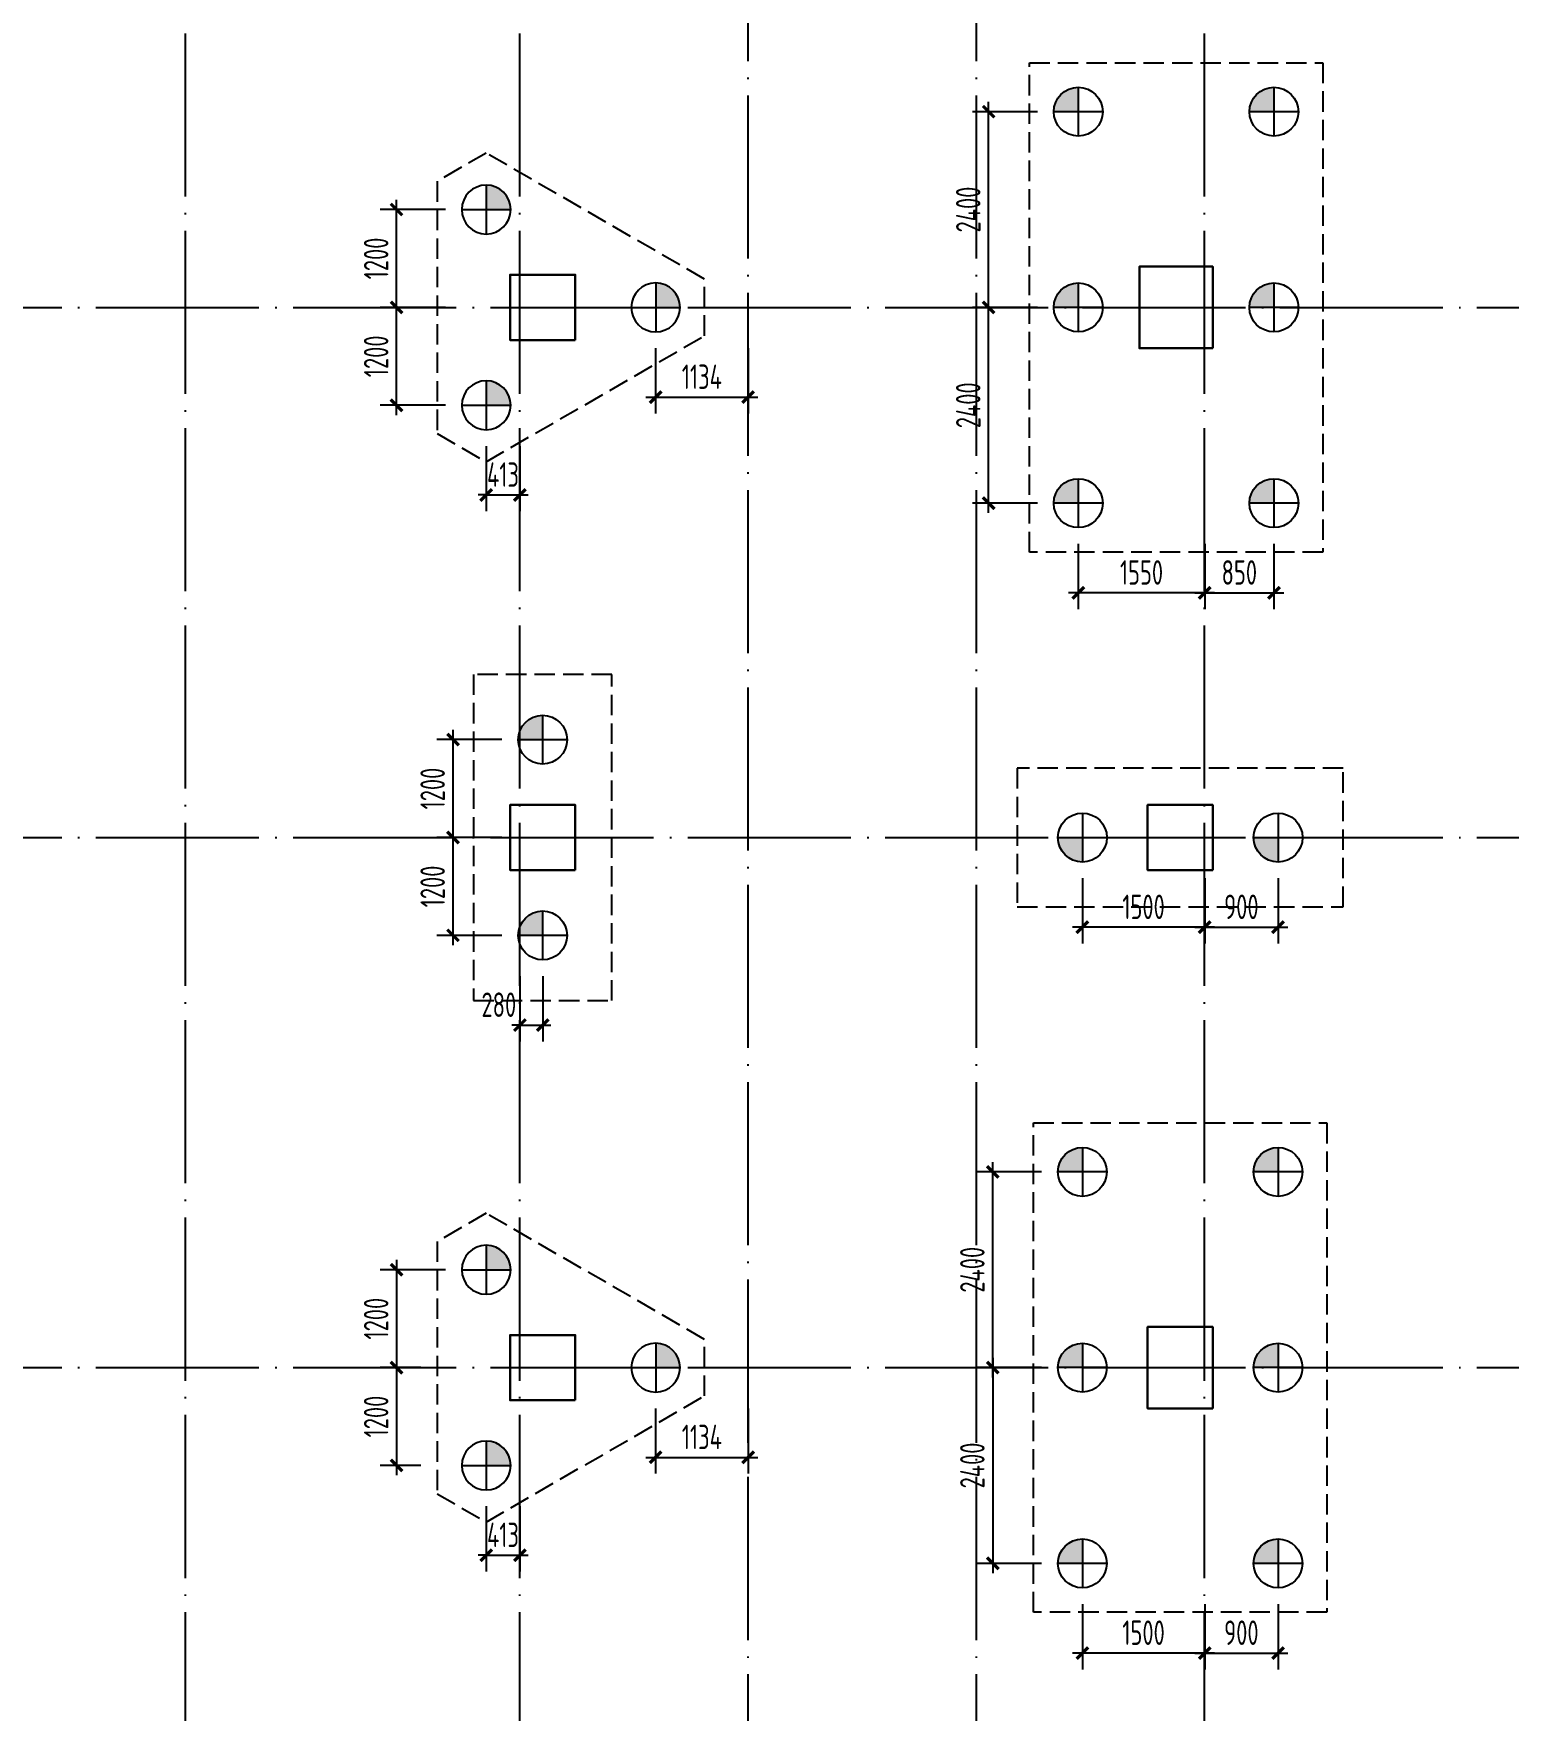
# Model space of a CAD drawing. Extents: x 2430613 to 2739493, y -1540945 to -971137.
# Drawn here: x 2476258 to 2494350, y -1006956 to -986394 of the extents above; entities that cross this region are included whole.
import ezdxf

# ---------------------------------------------------------------- set-up
doc = ezdxf.new("R2010")
doc.units = 0
doc.header["$LTSCALE"] = 1000
doc.header["$MEASUREMENT"] = 0
doc.header["$PDMODE"] = 3
doc.header["$PDSIZE"] = 50
doc.linetypes.add('DASH', pattern=[0.35, 0.25, -0.1])
doc.linetypes.add('DOTE', pattern=[2.42, 2, -0.2, 0.02, -0.2])
doc.layers.get('0').update_dxf_attribs({"linetype": 'CONTINUOUS'})
doc.layers.get('DEFPOINTS').update_dxf_attribs({"linetype": 'CONTINUOUS'})
doc.layers.add('0S-柱-线', color=50, linetype='CONTINUOUS', lineweight=30)
for name, color, linetype in [('600直径桩', 4, 'CONTINUOUS'), ('BASE_PILE_DIM', 3, 'CONTINUOUS'), ('DOTE', 1, 'DOTE'), ('承台', 2, 'CONTINUOUS')]:
    doc.layers.add(name, color=color, linetype=linetype)
doc.styles.add('TSSD_Dimension', font='Tssdeng.shx', dxfattribs={"width": 0.7, "bigfont": 'hztxt.shx'})
doc.dimstyles.new('TSSD_100_100', dxfattribs={"dimtxt": 300, "dimasz": 100, "dimexe": 200, "dimexo": 200, "dimgap": 100, "dimtad": 1, "dimdec": 0, "dimzin": 0, "dimdsep": 46, "dimtxsty": 'TSSD_Dimension', "dimblk": 'ARCHTICK', "dimcen": 0, "dimdle": 120, "dimclrt": 7, "dimazin": 0, "dimtfac": 1, "dimtdec": 0, "dimtix": 1, "dimtmove": 2, "dimatfit": 0, "dimldrblk": 'ARCHTICK', "dimfxl": 1, "dimtolj": 1, "dimtzin": 0, "dimarcsym": 0})

# ---------------------------------------------------------------- blocks, each defined once
blk = doc.blocks.new('600Z')
at = {"layer": '600直径桩'}
h = blk.add_hatch(color=6, dxfattribs=at)
h.dxf.hatch_style = 1
h.paths.add_polyline_path([(-204995, -2276684, 0.414214), (-205295, -2276984), (-204995, -2276984)])
at = {"layer": '600直径桩', "color": 6}
for p, q in [((-204995, -2276684), (-204995, -2277284)), ((-204695, -2276984), (-205295, -2276984))]:
    blk.add_line(p, q, dxfattribs=at)
blk.add_circle((-204995, -2276984), 300, dxfattribs=at)
blk = doc.blocks.new('_ArchTick')
at = {"color": 0, "linetype": 'ByBlock', "const_width": 0.4}
blk.add_lwpolyline([(-0.71, -0.71), (0.71, 0.71)], dxfattribs=at)
blk = doc.blocks.new('*D1585')
at = {"layer": 'BASE_PILE_DIM', "color": 0, "lineweight": -2, "transparency": 16777216}
for p, q in [((2481404, -997572), (2481404, -996132)), ((2482004, -996252), (2481204, -996252)), ((2482004, -997452), (2481204, -997452))]:
    blk.add_line(p, q, dxfattribs=at)
at = {"layer": 'DEFPOINTS', "color": 0, "transparency": 16777216}
for p in [(2481404, -996252), (2482204, -996252), (2482204, -997452)]:
    blk.add_point(p, dxfattribs=at)
at = {"layer": 'BASE_PILE_DIM', "color": 0, "lineweight": -2, "transparency": 16777216, "xscale": 100, "yscale": 100, "zscale": 100}
for p, rotation in [((2481404, -996252), 90), ((2481404, -997452), 270)]:
    blk.add_blockref('_ArchTick', p, dxfattribs=dict(at, rotation=rotation))
at = {"layer": 'BASE_PILE_DIM', "color": 7, "transparency": 16777216, "insert": (2481154, -996852), "char_height": 300, "attachment_point": 5, "rotation": 90, "style": 'TSSD_Dimension'}
blk.add_mtext('\\A1;1200', dxfattribs=at)
blk = doc.blocks.new('*D1586')
at = {"layer": 'BASE_PILE_DIM', "color": 0, "lineweight": -2, "transparency": 16777216}
for p, q in [((2482224, -997952), (2482224, -998752)), ((2482504, -997952), (2482504, -998752)), ((2482224, -998552), (2482124, -998552)), ((2482224, -998552), (2482504, -998552)), ((2482504, -998552), (2482604, -998552))]:
    blk.add_line(p, q, dxfattribs=at)
at = {"layer": 'DEFPOINTS', "color": 0, "transparency": 16777216}
for p in [(2482224, -997752), (2482504, -997752), (2482504, -998552)]:
    blk.add_point(p, dxfattribs=at)
at = {"layer": 'BASE_PILE_DIM', "color": 0, "lineweight": -2, "transparency": 16777216, "xscale": 100, "yscale": 100, "zscale": 100}
blk.add_blockref('_ArchTick', (2482224, -998552), dxfattribs=at)
at = {"layer": 'BASE_PILE_DIM', "color": 0, "lineweight": -2, "transparency": 16777216, "xscale": 100, "yscale": 100, "zscale": 100, "rotation": 180}
blk.add_blockref('_ArchTick', (2482504, -998552), dxfattribs=at)
at = {"layer": 'BASE_PILE_DIM', "color": 7, "transparency": 16777216, "insert": (2481966, -998302), "char_height": 300, "attachment_point": 5, "style": 'TSSD_Dimension'}
blk.add_mtext('\\A1;280', dxfattribs=at)
blk = doc.blocks.new('*D1587')
at = {"layer": 'BASE_PILE_DIM', "color": 0, "lineweight": -2, "transparency": 16777216}
for p, q in [((2481404, -996372), (2481404, -994932)), ((2482004, -995052), (2481204, -995052)), ((2482004, -996252), (2481204, -996252))]:
    blk.add_line(p, q, dxfattribs=at)
at = {"layer": 'DEFPOINTS', "color": 0, "transparency": 16777216}
for p in [(2481404, -995052), (2482204, -995052), (2482204, -996252)]:
    blk.add_point(p, dxfattribs=at)
at = {"layer": 'BASE_PILE_DIM', "color": 0, "lineweight": -2, "transparency": 16777216, "xscale": 100, "yscale": 100, "zscale": 100}
for p, rotation in [((2481404, -995052), 90), ((2481404, -996252), 270)]:
    blk.add_blockref('_ArchTick', p, dxfattribs=dict(at, rotation=rotation))
at = {"layer": 'BASE_PILE_DIM', "color": 7, "transparency": 16777216, "insert": (2481154, -995652), "char_height": 300, "attachment_point": 5, "rotation": 90, "style": 'TSSD_Dimension'}
blk.add_mtext('\\A1;1200', dxfattribs=at)
blk = doc.blocks.new('*D1659')
at = {"layer": 'BASE_PILE_DIM', "color": 0, "lineweight": -2, "transparency": 16777216}
for p, q in [((2487974, -992272), (2487974, -989632)), ((2488574, -989752), (2487774, -989752)), ((2488574, -992152), (2487774, -992152))]:
    blk.add_line(p, q, dxfattribs=at)
at = {"layer": 'DEFPOINTS', "color": 0, "transparency": 16777216}
for p in [(2487974, -989752), (2488774, -989752), (2488774, -992152)]:
    blk.add_point(p, dxfattribs=at)
at = {"layer": 'BASE_PILE_DIM', "color": 0, "lineweight": -2, "transparency": 16777216, "xscale": 100, "yscale": 100, "zscale": 100}
for p, rotation in [((2487974, -989752), 90), ((2487974, -992152), 270)]:
    blk.add_blockref('_ArchTick', p, dxfattribs=dict(at, rotation=rotation))
at = {"layer": 'BASE_PILE_DIM', "color": 7, "transparency": 16777216, "insert": (2487724, -990952), "char_height": 300, "attachment_point": 5, "rotation": 90, "style": 'TSSD_Dimension'}
blk.add_mtext('\\A1;2400', dxfattribs=at)
blk = doc.blocks.new('*D1660')
at = {"layer": 'BASE_PILE_DIM', "color": 0, "lineweight": -2, "transparency": 16777216}
for p, q in [((2489074, -992652), (2489074, -993452)), ((2490624, -992652), (2490624, -993452)), ((2490744, -993252), (2488954, -993252))]:
    blk.add_line(p, q, dxfattribs=at)
at = {"layer": 'DEFPOINTS', "color": 0, "transparency": 16777216}
for p in [(2489074, -992452), (2490624, -992452), (2489074, -993252)]:
    blk.add_point(p, dxfattribs=at)
at = {"layer": 'BASE_PILE_DIM', "color": 0, "lineweight": -2, "transparency": 16777216, "xscale": 100, "yscale": 100, "zscale": 100, "rotation": 180}
blk.add_blockref('_ArchTick', (2489074, -993252), dxfattribs=at)
at = {"layer": 'BASE_PILE_DIM', "color": 0, "lineweight": -2, "transparency": 16777216, "xscale": 100, "yscale": 100, "zscale": 100}
blk.add_blockref('_ArchTick', (2490624, -993252), dxfattribs=at)
at = {"layer": 'BASE_PILE_DIM', "color": 7, "transparency": 16777216, "insert": (2489849, -993002), "char_height": 300, "attachment_point": 5, "style": 'TSSD_Dimension'}
blk.add_mtext('\\A1;1550', dxfattribs=at)
blk = doc.blocks.new('*D1661')
at = {"layer": 'BASE_PILE_DIM', "color": 0, "lineweight": -2, "transparency": 16777216}
for p, q in [((2488574, -987352), (2487774, -987352)), ((2487974, -989872), (2487974, -987232)), ((2488574, -989752), (2487774, -989752))]:
    blk.add_line(p, q, dxfattribs=at)
at = {"layer": 'DEFPOINTS', "color": 0, "transparency": 16777216}
for p in [(2487974, -987352), (2488774, -987352), (2488774, -989752)]:
    blk.add_point(p, dxfattribs=at)
at = {"layer": 'BASE_PILE_DIM', "color": 0, "lineweight": -2, "transparency": 16777216, "xscale": 100, "yscale": 100, "zscale": 100}
for p, rotation in [((2487974, -987352), 90), ((2487974, -989752), 270)]:
    blk.add_blockref('_ArchTick', p, dxfattribs=dict(at, rotation=rotation))
at = {"layer": 'BASE_PILE_DIM', "color": 7, "transparency": 16777216, "insert": (2487724, -988552), "char_height": 300, "attachment_point": 5, "rotation": 90, "style": 'TSSD_Dimension'}
blk.add_mtext('\\A1;2400', dxfattribs=at)
blk = doc.blocks.new('*D1697')
at = {"layer": 'BASE_PILE_DIM', "color": 0, "lineweight": -2, "transparency": 16777216}
for p, q in [((2490624, -996752), (2490624, -997552)), ((2491524, -996752), (2491524, -997552)), ((2490504, -997352), (2491644, -997352))]:
    blk.add_line(p, q, dxfattribs=at)
at = {"layer": 'DEFPOINTS', "color": 0, "transparency": 16777216}
for p in [(2490624, -996552), (2491524, -996552), (2491524, -997352)]:
    blk.add_point(p, dxfattribs=at)
at = {"layer": 'BASE_PILE_DIM', "color": 0, "lineweight": -2, "transparency": 16777216, "xscale": 100, "yscale": 100, "zscale": 100, "rotation": 180}
blk.add_blockref('_ArchTick', (2490624, -997352), dxfattribs=at)
at = {"layer": 'BASE_PILE_DIM', "color": 0, "lineweight": -2, "transparency": 16777216, "xscale": 100, "yscale": 100, "zscale": 100}
blk.add_blockref('_ArchTick', (2491524, -997352), dxfattribs=at)
at = {"layer": 'BASE_PILE_DIM', "color": 7, "transparency": 16777216, "insert": (2491074, -997102), "char_height": 300, "attachment_point": 5, "style": 'TSSD_Dimension'}
blk.add_mtext('\\A1;900', dxfattribs=at)
blk = doc.blocks.new('*D1698')
at = {"layer": 'BASE_PILE_DIM', "color": 0, "lineweight": -2, "transparency": 16777216}
for p, q in [((2489124, -996752), (2489124, -997552)), ((2490624, -996752), (2490624, -997552)), ((2490744, -997352), (2489004, -997352))]:
    blk.add_line(p, q, dxfattribs=at)
at = {"layer": 'DEFPOINTS', "color": 0, "transparency": 16777216}
for p in [(2489124, -996552), (2490624, -996552), (2489124, -997352)]:
    blk.add_point(p, dxfattribs=at)
at = {"layer": 'BASE_PILE_DIM', "color": 0, "lineweight": -2, "transparency": 16777216, "xscale": 100, "yscale": 100, "zscale": 100, "rotation": 180}
blk.add_blockref('_ArchTick', (2489124, -997352), dxfattribs=at)
at = {"layer": 'BASE_PILE_DIM', "color": 0, "lineweight": -2, "transparency": 16777216, "xscale": 100, "yscale": 100, "zscale": 100}
blk.add_blockref('_ArchTick', (2490624, -997352), dxfattribs=at)
at = {"layer": 'BASE_PILE_DIM', "color": 7, "transparency": 16777216, "insert": (2489874, -997102), "char_height": 300, "attachment_point": 5, "style": 'TSSD_Dimension'}
blk.add_mtext('\\A1;1500', dxfattribs=at)
blk = doc.blocks.new('*D1738')
at = {"layer": 'BASE_PILE_DIM', "color": 0, "lineweight": -2, "transparency": 16777216}
for p, q in [((2483889, -1003252), (2483889, -1004052)), ((2485024, -1003252), (2485024, -1004052)), ((2483769, -1003852), (2485144, -1003852))]:
    blk.add_line(p, q, dxfattribs=at)
at = {"layer": 'DEFPOINTS', "color": 0, "transparency": 16777216}
for p in [(2483889, -1003052), (2485024, -1003052), (2485024, -1003852)]:
    blk.add_point(p, dxfattribs=at)
at = {"layer": 'BASE_PILE_DIM', "color": 0, "lineweight": -2, "transparency": 16777216, "xscale": 100, "yscale": 100, "zscale": 100, "rotation": 180}
blk.add_blockref('_ArchTick', (2483889, -1003852), dxfattribs=at)
at = {"layer": 'BASE_PILE_DIM', "color": 0, "lineweight": -2, "transparency": 16777216, "xscale": 100, "yscale": 100, "zscale": 100}
blk.add_blockref('_ArchTick', (2485024, -1003852), dxfattribs=at)
at = {"layer": 'BASE_PILE_DIM', "color": 7, "transparency": 16777216, "insert": (2484456, -1003602), "char_height": 300, "attachment_point": 5, "style": 'TSSD_Dimension'}
blk.add_mtext('\\A1;1134', dxfattribs=at)
blk = doc.blocks.new('*D1739')
at = {"layer": 'BASE_PILE_DIM', "color": 0, "lineweight": -2, "transparency": 16777216}
for p, q in [((2481811, -1004452), (2481811, -1005252)), ((2482224, -1004452), (2482224, -1005252)), ((2481811, -1005052), (2481711, -1005052)), ((2481811, -1005052), (2482224, -1005052)), ((2482224, -1005052), (2482324, -1005052))]:
    blk.add_line(p, q, dxfattribs=at)
at = {"layer": 'DEFPOINTS', "color": 0, "transparency": 16777216}
for p in [(2481811, -1004252), (2482224, -1004252), (2482224, -1005052)]:
    blk.add_point(p, dxfattribs=at)
at = {"layer": 'BASE_PILE_DIM', "color": 0, "lineweight": -2, "transparency": 16777216, "xscale": 100, "yscale": 100, "zscale": 100}
blk.add_blockref('_ArchTick', (2481811, -1005052), dxfattribs=at)
at = {"layer": 'BASE_PILE_DIM', "color": 0, "lineweight": -2, "transparency": 16777216, "xscale": 100, "yscale": 100, "zscale": 100, "rotation": 180}
blk.add_blockref('_ArchTick', (2482224, -1005052), dxfattribs=at)
at = {"layer": 'BASE_PILE_DIM', "color": 7, "transparency": 16777216, "insert": (2482017, -1004802), "char_height": 300, "attachment_point": 5, "style": 'TSSD_Dimension'}
blk.add_mtext('\\A1;413', dxfattribs=at)
blk = doc.blocks.new('*D1740')
at = {"layer": 'BASE_PILE_DIM', "color": 0, "lineweight": -2, "transparency": 16777216}
for p, q in [((2483889, -990252), (2483889, -991052)), ((2485024, -990252), (2485024, -991052)), ((2483769, -990852), (2485144, -990852))]:
    blk.add_line(p, q, dxfattribs=at)
at = {"layer": 'DEFPOINTS', "color": 0, "transparency": 16777216}
for p in [(2483889, -990052), (2485024, -990052), (2485024, -990852)]:
    blk.add_point(p, dxfattribs=at)
at = {"layer": 'BASE_PILE_DIM', "color": 0, "lineweight": -2, "transparency": 16777216, "xscale": 100, "yscale": 100, "zscale": 100, "rotation": 180}
blk.add_blockref('_ArchTick', (2483889, -990852), dxfattribs=at)
at = {"layer": 'BASE_PILE_DIM', "color": 0, "lineweight": -2, "transparency": 16777216, "xscale": 100, "yscale": 100, "zscale": 100}
blk.add_blockref('_ArchTick', (2485024, -990852), dxfattribs=at)
at = {"layer": 'BASE_PILE_DIM', "color": 7, "transparency": 16777216, "insert": (2484456, -990602), "char_height": 300, "attachment_point": 5, "style": 'TSSD_Dimension'}
blk.add_mtext('\\A1;1134', dxfattribs=at)
blk = doc.blocks.new('*D1741')
at = {"layer": 'BASE_PILE_DIM', "color": 0, "lineweight": -2, "transparency": 16777216}
for p, q in [((2480711, -991072), (2480711, -989632)), ((2481311, -989752), (2480511, -989752)), ((2481311, -990952), (2480511, -990952))]:
    blk.add_line(p, q, dxfattribs=at)
at = {"layer": 'DEFPOINTS', "color": 0, "transparency": 16777216}
for p in [(2480711, -989752), (2481511, -989752), (2481511, -990952)]:
    blk.add_point(p, dxfattribs=at)
at = {"layer": 'BASE_PILE_DIM', "color": 0, "lineweight": -2, "transparency": 16777216, "xscale": 100, "yscale": 100, "zscale": 100}
for p, rotation in [((2480711, -989752), 90), ((2480711, -990952), 270)]:
    blk.add_blockref('_ArchTick', p, dxfattribs=dict(at, rotation=rotation))
at = {"layer": 'BASE_PILE_DIM', "color": 7, "transparency": 16777216, "insert": (2480461, -990352), "char_height": 300, "attachment_point": 5, "rotation": 90, "style": 'TSSD_Dimension'}
blk.add_mtext('\\A1;1200', dxfattribs=at)
blk = doc.blocks.new('*D1742')
at = {"layer": 'BASE_PILE_DIM', "color": 0, "lineweight": -2, "transparency": 16777216}
for p, q in [((2481811, -991452), (2481811, -992252)), ((2482224, -991452), (2482224, -992252)), ((2481811, -992052), (2481711, -992052)), ((2481811, -992052), (2482224, -992052)), ((2482224, -992052), (2482324, -992052))]:
    blk.add_line(p, q, dxfattribs=at)
at = {"layer": 'DEFPOINTS', "color": 0, "transparency": 16777216}
for p in [(2481811, -991252), (2482224, -991252), (2482224, -992052)]:
    blk.add_point(p, dxfattribs=at)
at = {"layer": 'BASE_PILE_DIM', "color": 0, "lineweight": -2, "transparency": 16777216, "xscale": 100, "yscale": 100, "zscale": 100}
blk.add_blockref('_ArchTick', (2481811, -992052), dxfattribs=at)
at = {"layer": 'BASE_PILE_DIM', "color": 0, "lineweight": -2, "transparency": 16777216, "xscale": 100, "yscale": 100, "zscale": 100, "rotation": 180}
blk.add_blockref('_ArchTick', (2482224, -992052), dxfattribs=at)
at = {"layer": 'BASE_PILE_DIM', "color": 7, "transparency": 16777216, "insert": (2482017, -991802), "char_height": 300, "attachment_point": 5, "style": 'TSSD_Dimension'}
blk.add_mtext('\\A1;413', dxfattribs=at)
blk = doc.blocks.new('*D1743')
at = {"layer": 'BASE_PILE_DIM', "color": 0, "lineweight": -2, "transparency": 16777216}
for p, q in [((2481311, -988552), (2480511, -988552)), ((2480711, -989872), (2480711, -988432)), ((2481311, -989752), (2480511, -989752))]:
    blk.add_line(p, q, dxfattribs=at)
at = {"layer": 'DEFPOINTS', "color": 0, "transparency": 16777216}
for p in [(2480711, -988552), (2481511, -988552), (2481511, -989752)]:
    blk.add_point(p, dxfattribs=at)
at = {"layer": 'BASE_PILE_DIM', "color": 0, "lineweight": -2, "transparency": 16777216, "xscale": 100, "yscale": 100, "zscale": 100}
for p, rotation in [((2480711, -988552), 90), ((2480711, -989752), 270)]:
    blk.add_blockref('_ArchTick', p, dxfattribs=dict(at, rotation=rotation))
at = {"layer": 'BASE_PILE_DIM', "color": 7, "transparency": 16777216, "insert": (2480461, -989152), "char_height": 300, "attachment_point": 5, "rotation": 90, "style": 'TSSD_Dimension'}
blk.add_mtext('\\A1;1200', dxfattribs=at)
blk = doc.blocks.new('*D1744')
at = {"layer": 'BASE_PILE_DIM', "color": 0, "lineweight": -2, "transparency": 16777216}
for p, q in [((2490624, -992652), (2490624, -993452)), ((2491474, -992652), (2491474, -993452)), ((2490504, -993252), (2491594, -993252))]:
    blk.add_line(p, q, dxfattribs=at)
at = {"layer": 'DEFPOINTS', "color": 0, "transparency": 16777216}
for p in [(2490624, -992452), (2491474, -992452), (2491474, -993252)]:
    blk.add_point(p, dxfattribs=at)
at = {"layer": 'BASE_PILE_DIM', "color": 0, "lineweight": -2, "transparency": 16777216, "xscale": 100, "yscale": 100, "zscale": 100, "rotation": 180}
blk.add_blockref('_ArchTick', (2490624, -993252), dxfattribs=at)
at = {"layer": 'BASE_PILE_DIM', "color": 0, "lineweight": -2, "transparency": 16777216, "xscale": 100, "yscale": 100, "zscale": 100}
blk.add_blockref('_ArchTick', (2491474, -993252), dxfattribs=at)
at = {"layer": 'BASE_PILE_DIM', "color": 7, "transparency": 16777216, "insert": (2491049, -993002), "char_height": 300, "attachment_point": 5, "style": 'TSSD_Dimension'}
blk.add_mtext('\\A1;850', dxfattribs=at)
blk = doc.blocks.new('*D1993')
at = {"layer": 'BASE_PILE_DIM', "color": 0, "lineweight": -2, "transparency": 16777216}
for p, q in [((2490624, -1005652), (2490624, -1006452)), ((2491524, -1005652), (2491524, -1006452)), ((2490504, -1006252), (2491644, -1006252))]:
    blk.add_line(p, q, dxfattribs=at)
at = {"layer": 'DEFPOINTS', "color": 0, "transparency": 16777216}
for p in [(2490624, -1005452), (2491524, -1005452), (2491524, -1006252)]:
    blk.add_point(p, dxfattribs=at)
at = {"layer": 'BASE_PILE_DIM', "color": 0, "lineweight": -2, "transparency": 16777216, "xscale": 100, "yscale": 100, "zscale": 100, "rotation": 180}
blk.add_blockref('_ArchTick', (2490624, -1006252), dxfattribs=at)
at = {"layer": 'BASE_PILE_DIM', "color": 0, "lineweight": -2, "transparency": 16777216, "xscale": 100, "yscale": 100, "zscale": 100}
blk.add_blockref('_ArchTick', (2491524, -1006252), dxfattribs=at)
at = {"layer": 'BASE_PILE_DIM', "color": 7, "transparency": 16777216, "insert": (2491074, -1006002), "char_height": 300, "attachment_point": 5, "style": 'TSSD_Dimension'}
blk.add_mtext('\\A1;900', dxfattribs=at)
blk = doc.blocks.new('*D1994')
at = {"layer": 'BASE_PILE_DIM', "color": 0, "lineweight": -2, "transparency": 16777216}
for p, q in [((2488624, -1002752), (2487824, -1002752)), ((2488024, -1002632), (2488024, -1005272)), ((2488624, -1005152), (2487824, -1005152))]:
    blk.add_line(p, q, dxfattribs=at)
at = {"layer": 'DEFPOINTS', "color": 0, "transparency": 16777216}
for p in [(2488824, -1002752), (2488024, -1005152), (2488824, -1005152)]:
    blk.add_point(p, dxfattribs=at)
at = {"layer": 'BASE_PILE_DIM', "color": 0, "lineweight": -2, "transparency": 16777216, "xscale": 100, "yscale": 100, "zscale": 100}
for p, rotation in [((2488024, -1002752), 90), ((2488024, -1005152), 270)]:
    blk.add_blockref('_ArchTick', p, dxfattribs=dict(at, rotation=rotation))
at = {"layer": 'BASE_PILE_DIM', "color": 7, "transparency": 16777216, "insert": (2487774, -1003952), "char_height": 300, "attachment_point": 5, "rotation": 90, "style": 'TSSD_Dimension'}
blk.add_mtext('\\A1;2400', dxfattribs=at)
blk = doc.blocks.new('*D1995')
at = {"layer": 'BASE_PILE_DIM', "color": 0, "lineweight": -2, "transparency": 16777216}
for p, q in [((2489124, -1005652), (2489124, -1006452)), ((2490624, -1005652), (2490624, -1006452)), ((2490744, -1006252), (2489004, -1006252))]:
    blk.add_line(p, q, dxfattribs=at)
at = {"layer": 'DEFPOINTS', "color": 0, "transparency": 16777216}
for p in [(2489124, -1005452), (2490624, -1005452), (2489124, -1006252)]:
    blk.add_point(p, dxfattribs=at)
at = {"layer": 'BASE_PILE_DIM', "color": 0, "lineweight": -2, "transparency": 16777216, "xscale": 100, "yscale": 100, "zscale": 100, "rotation": 180}
blk.add_blockref('_ArchTick', (2489124, -1006252), dxfattribs=at)
at = {"layer": 'BASE_PILE_DIM', "color": 0, "lineweight": -2, "transparency": 16777216, "xscale": 100, "yscale": 100, "zscale": 100}
blk.add_blockref('_ArchTick', (2490624, -1006252), dxfattribs=at)
at = {"layer": 'BASE_PILE_DIM', "color": 7, "transparency": 16777216, "insert": (2489874, -1006002), "char_height": 300, "attachment_point": 5, "style": 'TSSD_Dimension'}
blk.add_mtext('\\A1;1500', dxfattribs=at)
blk = doc.blocks.new('*D1996')
at = {"layer": 'BASE_PILE_DIM', "color": 0, "lineweight": -2, "transparency": 16777216}
for p, q in [((2488024, -1002872), (2488024, -1000232)), ((2488624, -1000352), (2487824, -1000352)), ((2488624, -1002752), (2487824, -1002752))]:
    blk.add_line(p, q, dxfattribs=at)
at = {"layer": 'DEFPOINTS', "color": 0, "transparency": 16777216}
for p in [(2488024, -1000352), (2488824, -1000352), (2488824, -1002752)]:
    blk.add_point(p, dxfattribs=at)
at = {"layer": 'BASE_PILE_DIM', "color": 0, "lineweight": -2, "transparency": 16777216, "xscale": 100, "yscale": 100, "zscale": 100}
for p, rotation in [((2488024, -1000352), 90), ((2488024, -1002752), 270)]:
    blk.add_blockref('_ArchTick', p, dxfattribs=dict(at, rotation=rotation))
at = {"layer": 'BASE_PILE_DIM', "color": 7, "transparency": 16777216, "insert": (2487774, -1001552), "char_height": 300, "attachment_point": 5, "rotation": 90, "style": 'TSSD_Dimension'}
blk.add_mtext('\\A1;2400', dxfattribs=at)
blk = doc.blocks.new('*D2763')
at = {"layer": 'BASE_PILE_DIM', "color": 0, "lineweight": -2, "transparency": 16777216}
for p, q in [((2481011, -1002752), (2480511, -1002752)), ((2480711, -1002632), (2480711, -1004072)), ((2481011, -1003952), (2480511, -1003952))]:
    blk.add_line(p, q, dxfattribs=at)
at = {"layer": 'DEFPOINTS', "color": 0, "transparency": 16777216}
for p in [(2481211, -1002752), (2480711, -1003952), (2481211, -1003952)]:
    blk.add_point(p, dxfattribs=at)
at = {"layer": 'BASE_PILE_DIM', "color": 0, "lineweight": -2, "transparency": 16777216, "xscale": 100, "yscale": 100, "zscale": 100}
for p, rotation in [((2480711, -1002752), 90), ((2480711, -1003952), 270)]:
    blk.add_blockref('_ArchTick', p, dxfattribs=dict(at, rotation=rotation))
at = {"layer": 'BASE_PILE_DIM', "color": 7, "transparency": 16777216, "insert": (2480461, -1003352), "char_height": 300, "attachment_point": 5, "rotation": 90, "style": 'TSSD_Dimension'}
blk.add_mtext('\\A1;1200', dxfattribs=at)
blk = doc.blocks.new('*D2764')
at = {"layer": 'BASE_PILE_DIM', "color": 0, "lineweight": -2, "transparency": 16777216}
for p, q in [((2481311, -1001552), (2480511, -1001552)), ((2480711, -1001432), (2480711, -1002872)), ((2481011, -1002752), (2480511, -1002752))]:
    blk.add_line(p, q, dxfattribs=at)
at = {"layer": 'DEFPOINTS', "color": 0, "transparency": 16777216}
for p in [(2481511, -1001552), (2480711, -1002752), (2481211, -1002752)]:
    blk.add_point(p, dxfattribs=at)
at = {"layer": 'BASE_PILE_DIM', "color": 0, "lineweight": -2, "transparency": 16777216, "xscale": 100, "yscale": 100, "zscale": 100}
for p, rotation in [((2480711, -1001552), 90), ((2480711, -1002752), 270)]:
    blk.add_blockref('_ArchTick', p, dxfattribs=dict(at, rotation=rotation))
at = {"layer": 'BASE_PILE_DIM', "color": 7, "transparency": 16777216, "insert": (2480461, -1002152), "char_height": 300, "attachment_point": 5, "rotation": 90, "style": 'TSSD_Dimension'}
blk.add_mtext('\\A1;1200', dxfattribs=at)

msp = doc.modelspace()

# ---------------------------------------------------------------- linework, layer by layer
at = {"layer": '0S-柱-线'}
for points in [[(2482903.644, -990152.126), (2482903.644, -989352.126), (2482103.644, -989352.126), (2482103.644, -990152.126)], [(2490723.644, -990252.126), (2490723.644, -989252.126), (2489823.644, -989252.126), (2489823.644, -990252.126)], [(2482903.644, -996652.126), (2482903.644, -995852.126), (2482103.644, -995852.126), (2482103.644, -996652.126)], [(2490723.644, -996652.126), (2490723.644, -995852.126), (2489923.644, -995852.126), (2489923.644, -996652.126)], [(2482903.644, -1003152.126), (2482903.644, -1002352.126), (2482103.644, -1002352.126), (2482103.644, -1003152.126)], [(2490723.644, -1003252.126), (2490723.644, -1002252.126), (2489923.644, -1002252.126), (2489923.644, -1003252.126)]]:
    msp.add_lwpolyline(points, close=True, dxfattribs=at)
at = {"layer": 'DOTE'}
for p, q in [((2478123.644, -1092452.126), (2478123.644, -975252.126)), ((2482223.644, -1092452.126), (2482223.644, -975252.126)), ((2490623.644, -1092452.126), (2490623.644, -975252.126)), ((2485023.644, -1025452.126), (2485023.644, -983252.126)), ((2487823.644, -1025452.126), (2487823.644, -983252.126)), ((2462503.644, -989752.126), (2570723.644, -989752.126)), ((2462503.644, -996252.126), (2570723.644, -996252.126)), ((2462503.644, -1002752.126), (2570723.644, -1002752.126))]:
    msp.add_line(p, q, dxfattribs=at)
at = {"layer": '承台', "color": 251, "linetype": 'DASH'}
for points in [[(2492073.612, -992752.117), (2488473.612, -992752.117), (2488473.612, -986752.117), (2492073.612, -986752.117)], [(2481810.823, -987859.305), (2481210.823, -988205.716), (2481210.823, -991298.536), (2481810.823, -991644.946), (2484489.284, -990098.536), (2484489.284, -989405.716)], [(2483353.612, -998252.117), (2483353.612, -994252.117), (2481653.612, -994252.117), (2481653.612, -998252.117)], [(2492323.635, -995402.157), (2488323.635, -995402.157), (2488323.635, -997102.157), (2492323.635, -997102.157)], [(2492123.644, -1005752.126), (2488523.644, -1005752.126), (2488523.644, -999752.126), (2492123.644, -999752.126)], [(2481810.823, -1000859.305), (2481210.823, -1001205.716), (2481210.823, -1004298.536), (2481810.823, -1004644.946), (2484489.284, -1003098.536), (2484489.284, -1002405.716)]]:
    msp.add_lwpolyline(points, close=True, dxfattribs=at)

# ---------------------------------------------------------------- block references
at = {"layer": '600直径桩', "color": 6}
for p in [(2694068.276, 1289631.792), (2696468.276, 1289631.792), (2694068.276, 1287231.792), (2696468.276, 1287231.792), (2694068.276, 1284831.792), (2696468.276, 1284831.792), (2687498.276, 1281931.792), (2687498.276, 1279531.792), (2694118.307, 1276631.783), (2696518.307, 1276631.783), (2694118.307, 1274231.783), (2696518.307, 1274231.783), (2694118.307, 1271831.783), (2696518.307, 1271831.783)]:
    msp.add_blockref('600Z', p, dxfattribs=at)
at = {"layer": '600直径桩', "color": 6, "xscale": -1}
for p in [(2276816.16, 1288431.783), (2278894.621, 1287231.783), (2276816.16, 1286031.783), (2276816.16, 1275431.783), (2278894.621, 1274231.783), (2276816.16, 1273031.783)]:
    msp.add_blockref('600Z', p, dxfattribs=at)
at = {"layer": '600直径桩', "color": 6, "rotation": 90}
for p in [(212139.726, -791257.493), (214539.726, -791257.493)]:
    msp.add_blockref('600Z', p, dxfattribs=at)

# ---------------------------------------------------------------- dimensions: what is measured, and where the dimension line sits
at = {"layer": 'BASE_PILE_DIM', "color": 3}
for base, p1, p2, picture, middle in [((2487973.612, -987352.117), (2488773.612, -989752.126), (2488773.612, -987352.117), '*D1661', (2487723.612, -988552.122)), ((2480710.823, -988552.126), (2481510.823, -989752.126), (2481510.823, -988552.126), '*D1743', (2480460.823, -989152.126)), ((2480710.823, -989752.126), (2481510.823, -990952.126), (2481510.823, -989752.126), '*D1741', (2480460.823, -990352.126)), ((2487973.612, -989752.126), (2488773.612, -992152.117), (2488773.612, -989752.126), '*D1659', (2487723.612, -990952.122)), ((2481403.612, -995052.117), (2482203.612, -996252.126), (2482203.612, -995052.117), '*D1587', (2481153.612, -995652.122)), ((2481403.612, -996252.126), (2482203.612, -997452.117), (2482203.612, -996252.126), '*D1585', (2481153.612, -996852.122)), ((2488023.644, -1000352.126), (2488823.644, -1002752.126), (2488823.644, -1000352.126), '*D1996', (2487773.644, -1001552.126)), ((2480710.823, -1002752.126), (2481510.823, -1001552.126), (2481210.823, -1002752.126), '*D2764', (2480460.823, -1002152.126)), ((2480710.823, -1003952.126), (2481210.823, -1002752.126), (2481210.823, -1003952.126), '*D2763', (2480460.823, -1003352.126)), ((2488023.644, -1005152.126), (2488823.644, -1002752.126), (2488823.644, -1005152.126), '*D1994', (2487773.644, -1003952.126))]:
    dim = msp.add_linear_dim(base=base, p1=p1, p2=p2, angle=90, dimstyle='TSSD_100_100', dxfattribs=at)
    dim.commit()
    dim.dimension.update_dxf_attribs({"geometry": picture, "text_midpoint": middle})
for base, p1, p2, picture, middle in [((2485023.644, -990852.126), (2483889.284, -990052.126), (2485023.644, -990052.126), '*D1740', (2484456.464, -990602.126)), ((2482223.644, -992052.126), (2481810.823, -991252.126), (2482223.644, -991252.126), '*D1742', (2482017.233, -991802.126)), ((2489073.612, -993252.117), (2490623.644, -992452.117), (2489073.612, -992452.117), '*D1660', (2489848.628, -993002.117)), ((2491473.612, -993252.117), (2490623.644, -992452.117), (2491473.612, -992452.117), '*D1744', (2491048.628, -993002.117)), ((2489123.635, -997352.157), (2490623.644, -996552.157), (2489123.635, -996552.157), '*D1698', (2489873.64, -997102.157)), ((2491523.635, -997352.157), (2490623.644, -996552.157), (2491523.635, -996552.157), '*D1697', (2491073.64, -997102.157)), ((2485023.644, -1003852.126), (2483889.284, -1003052.126), (2485023.644, -1003052.126), '*D1738', (2484456.464, -1003602.126)), ((2482223.644, -1005052.126), (2481810.823, -1004252.126), (2482223.644, -1004252.126), '*D1739', (2482017.233, -1004802.126)), ((2489123.644, -1006252.126), (2490623.644, -1005452.126), (2489123.644, -1005452.126), '*D1995', (2489873.644, -1006002.126)), ((2491523.644, -1006252.126), (2490623.644, -1005452.126), (2491523.644, -1005452.126), '*D1993', (2491073.644, -1006002.126))]:
    dim = msp.add_linear_dim(base=base, p1=p1, p2=p2, dimstyle='TSSD_100_100', dxfattribs=at)
    dim.commit()
    dim.dimension.update_dxf_attribs({"geometry": picture, "text_midpoint": middle})
dim = msp.add_linear_dim(base=(2482503.612, -998552.117), p1=(2482223.644, -997752.117), p2=(2482503.612, -997752.117), dimstyle='TSSD_100_100', dxfattribs=at)
dim.commit()
dim.dimension.update_dxf_attribs({"geometry": '*D1586', "text_midpoint": (2481965.567, -998302.117), "dimtype": 128})

doc.saveas('drawing.dxf')
